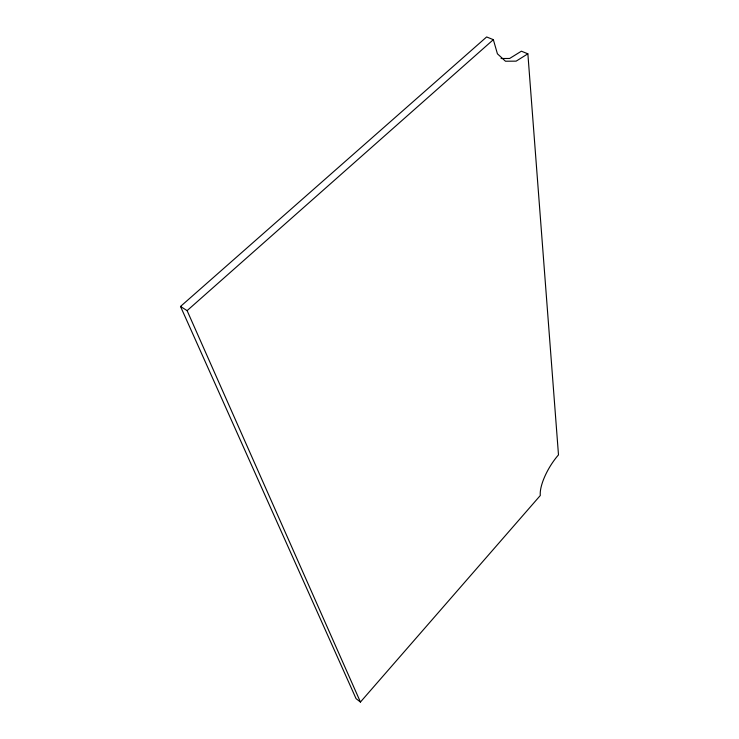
<?xml version="1.0" encoding="UTF-8"?>
<svg xmlns="http://www.w3.org/2000/svg" width="739" height="739" viewBox="0 0 739 739"><rect width="100%" height="100%" fill="white"/><g stroke="black" fill="none" stroke-linecap="round" stroke-linejoin="round"><path stroke-width="1.11" d="M527.868 53.818L516.145 61.143L505.458 61.226L497.412 53.79L493.347 39.666L486.641 36.95L180.51 306.454L356.059 698.632L360.438 702.05L540.301 495.499A32.479 11.528 -59 0 1 558.49 454.882L527.868 53.818L521.383 51.194L509.633 58.473L501.051 58.51M360.438 702.05L187.106 310.629L493.347 39.666M180.51 306.454L187.106 310.629"/></g></svg>
